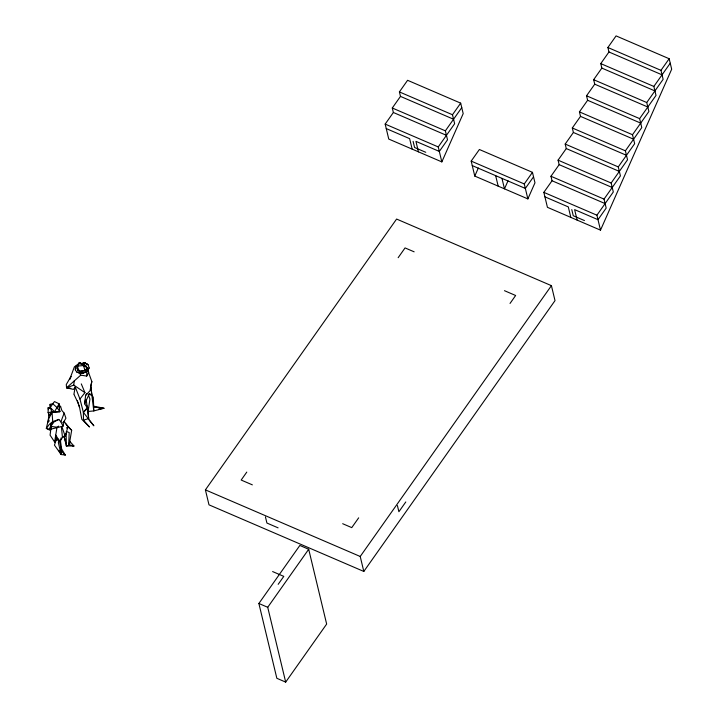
<?xml version="1.0" encoding="UTF-8"?>
<svg xmlns="http://www.w3.org/2000/svg" width="718" height="718" viewBox="0 0 718 718"><rect width="100%" height="100%" fill="white"/><g stroke="black" fill="none" stroke-linecap="round" stroke-linejoin="round"><path stroke-width="1.08" d="M58.67 426.115L57.009 427.228L55.726 435.108L56.435 439.344L54.631 442.001L50.08 435.162L51.265 425.675L54.056 421.888L58.831 419.42L60.868 421.843L63.04 426.196L50.924 429.122L49.497 428.7L52.719 421.619L52.046 412.24L50.359 408.057L50.107 404.351L52.746 403.713L54.496 401.586L59.1 403.794L59.8 411.674L48.106 412.491L48.169 407.698L50.359 408.057M65.832 423.826L71.665 430.315L69.79 441.382L73.945 446.004L68.731 444.63L69.188 432.532L66.289 431.491M60.357 440.34L61.658 449.01L65.311 455.05L61.147 454.53L61.281 451.003L59.576 440.143M88.09 364.762L84.921 362.877L80.739 363.757L84.921 362.877L88.09 364.762L89.131 367.903L87.237 371.287C84.15 373.477 79.994 373.809 76.664 371.942L75.309 369.851L75.417 367.562L76.503 365.686L79.043 364.529M58.921 406.343L59.1 403.794L54.55 411.755L50.323 407.627L50.107 404.351M75.309 369.851L76.503 365.686L78.334 364.897M79.195 405.374L81.816 419.33L89.472 426.986L83.468 420.129L83.387 412.365L79.958 399.046L84.93 392.638L73.801 385.117L74.214 380.971L80.757 375.137L86.743 376.088L88.736 372.337L86.86 367.562L84.903 365.408L82.767 364.861M50.924 429.122L51.265 425.675L50.466 423.853M48.151 422.211L48.896 413.55M86.627 393.563L85.613 395.492L84.616 403.767L87.605 408.246L83.387 412.365L93.87 425.81L89.247 420.183M54.631 442.001L55.726 435.108L59.648 441.319L62.457 437.54L65.15 436.149L67.95 426.833L64.144 421.269L65.93 418.19L64.153 413.11L61.847 410.472L60.635 406.585L58.652 404.53M60.24 443.069L61.12 437.872M73.99 393.877L75.219 386.885L79.958 399.046M86.743 376.088L86.86 367.562M58.382 439.228L56.435 439.344L54.442 445.124L61.147 454.53L58.355 442.575L58.858 440.87M87.309 369.052L91.841 381.563L90.019 390.718L85.613 395.492M85.433 399.657L84.616 403.767L89.481 393.509L91.967 395.349L93.322 397.332L93.798 410.929L88.108 411.477L89.938 399.02L88.242 394.577M63.04 426.196L64.144 421.269L62.654 422.857M79.321 371.08L77.077 366.099L79.294 362.455L85.846 365.606L86.797 367.401L86.456 368.837L84.948 370.47L79.321 371.08L77.517 369.734L77.158 368.334L77.903 366.44M59.235 408.991L59.8 411.674L52.046 412.24L48.465 419.303L46.32 428.386L50.413 430.468M90.71 385.844L91.841 381.563M70.113 379.185L70.983 376.385L66.28 384.534L66.559 387.792L73.496 389.434L75.219 386.885M68.731 444.63L69.79 441.382L69.942 443.257M70.256 377.892L74.385 366.853L79.393 363.209M60.868 421.843L64.153 413.11M441.839 161.9L463.191 113.615L460.678 103.141L407.591 80.299L399.396 91.913L400.482 96.4L392.288 108.005L393.365 112.493L385.171 124.097L388.761 139.059L441.839 161.9L438.249 146.939L454.638 123.72L452.484 114.745L460.678 103.141M474.777 176.072L471.188 161.11L479.382 149.497L532.46 172.338L534.973 182.812L527.865 198.904L474.777 176.072L478.341 168.021M508.03 180.792L504.476 188.843L501.963 178.369M600.508 230.155L671.68 69.206L669.167 58.732L616.08 35.9L607.886 47.505L608.963 51.992L600.769 63.606L601.846 68.093L593.651 79.698L594.737 84.185L586.543 95.79L587.62 100.278L579.426 111.882L580.503 116.379L572.309 127.983L573.386 132.471L565.192 144.076L566.269 148.563L558.074 160.168L559.151 164.655L550.957 176.269L552.034 180.756L543.84 192.361L547.43 207.322L600.508 230.155L596.918 215.194L613.307 191.984L611.153 183.009L627.541 159.791L625.387 150.816L641.775 127.607L639.621 118.623L656.01 95.413L653.856 86.438L670.244 63.22M50.323 407.627L52.746 403.713L57.225 407.77L59.8 411.674M418.45 151.839L415.937 141.365L439.326 151.426L447.52 139.822L445.366 130.838L461.755 107.628M205.402 489.873L396.596 219.053L551.415 285.656L555.014 300.618L363.811 571.438L208.992 504.835L205.402 489.873L360.221 556.477L363.811 571.438M246.786 472.094L241.176 480.046L252.359 484.856M398.158 257.699L405.06 247.916L414.151 251.83M527.865 198.904L524.266 183.943L532.46 172.338M533.537 176.825L525.343 188.43L472.264 165.598M258.875 603.488L299.846 545.456L308.695 549.261L326.654 624.068L285.683 682.1L276.843 678.295L258.875 603.488L267.724 607.293L285.683 682.1M278.171 584.326L283.789 576.375L272.607 571.564M267.724 607.293L308.695 549.261M577.128 220.094L574.615 209.62L597.995 219.681L606.189 208.076L604.035 199.101L620.424 175.892L618.27 166.908L634.658 143.699L632.504 134.724L648.892 111.505L646.739 102.53L663.127 79.321L660.973 70.346L669.167 58.732M358.668 517.84L351.757 527.622L342.674 523.709M510.031 303.436L515.641 295.493L504.458 290.682M360.221 556.477L551.415 285.656M405.796 501.945L398.894 511.728L397.413 505.58M89.131 367.903C87.12 372.929 81.17 374.527 76.664 371.942M83.387 412.365L86.151 408.901M52.046 412.24L49.138 415.498L48.106 412.491M70.75 388.303L66.559 387.792L74.214 380.971M64.844 434.695L66.406 433.421M66.433 428.036L67.95 426.833L71.665 430.315M86.483 369.528L83.97 370.991L79.869 371.52L77.894 370.542L77.266 368.576M87.237 371.287L82.516 372.992L79.518 372.974M66.559 387.792L73.801 385.117M58.831 419.42L52.719 421.619L49.389 424.284L46.32 428.386L49.407 429.364M58.831 407.151L60.635 406.585M81.26 363.9L84.275 363.003L87.013 363.838M83.468 420.129L88.691 418.576L86.223 399.72M68.21 445.555L66.334 445.968L64.108 436.005L65.823 443.114M98.51 409.179L103.984 408.246L93.735 406.2L93.896 407.124L103.984 408.246L93.798 410.929L90.845 386.894M77.077 366.099L83.539 365.561L86.797 367.401M81.78 364.484L83.961 364.376M50.942 426.384L57.009 427.228M72.024 445.573L73.945 446.004L66.334 445.968L66.173 434.381M50.036 408.183L48.169 407.698L48.411 409.655M88.915 394.101L91.967 395.349L90.8 386.643M607.886 47.505L660.973 70.346M608.963 51.992L662.05 74.834M600.769 63.606L653.856 86.438M601.846 68.093L654.933 90.926M593.651 79.698L646.739 102.53M594.737 84.185L647.815 107.018M586.543 95.79L639.621 118.623M587.62 100.278L640.698 123.119M579.426 111.882L632.504 134.724M580.503 116.379L633.581 139.211M572.309 127.983L625.387 150.816M573.386 132.471L626.464 155.303M565.192 144.076L618.27 166.908M566.269 148.563L619.347 171.405M399.396 91.913L452.484 114.745M558.074 160.168L611.153 183.009M400.482 96.4L453.561 119.233M559.151 164.655L612.23 187.497M392.288 108.005L445.366 130.838M550.957 176.269L604.035 199.101M393.365 112.493L446.443 135.325M552.034 180.756L605.112 203.589M385.171 124.097L438.249 146.939M471.188 161.11L524.266 183.943M543.84 192.361L596.918 215.194M386.248 128.585L409.628 138.646L412.15 149.12M544.917 196.849L568.306 206.91L570.819 217.383M425.765 152.297L414.582 147.486L413.101 141.338M584.434 220.561L573.251 215.75L571.779 209.602M278.099 527.856L266.916 523.045L265.436 516.897M56.435 439.344L59.648 441.319M63.579 453.65L65.311 455.05L61.281 451.003M80.228 363.846L79.294 362.455L83.539 365.561L84.948 370.47M79.097 372.346L80.757 375.137M58.84 450.303L61.147 454.53M86.573 405.221L87.524 407.16L88.691 418.576M73.972 394.353L78.72 404.369M48.465 419.303L49.273 421.125M81.287 383.879L84.93 392.638M61.829 426.402L65.15 436.149M77.356 400.653L79.348 407.16M495.653 175.659L498.166 186.133M61.38 426.627L62.457 437.54M87.524 407.16L87.605 408.246M50.664 412.096L50.763 414.115"/></g></svg>
